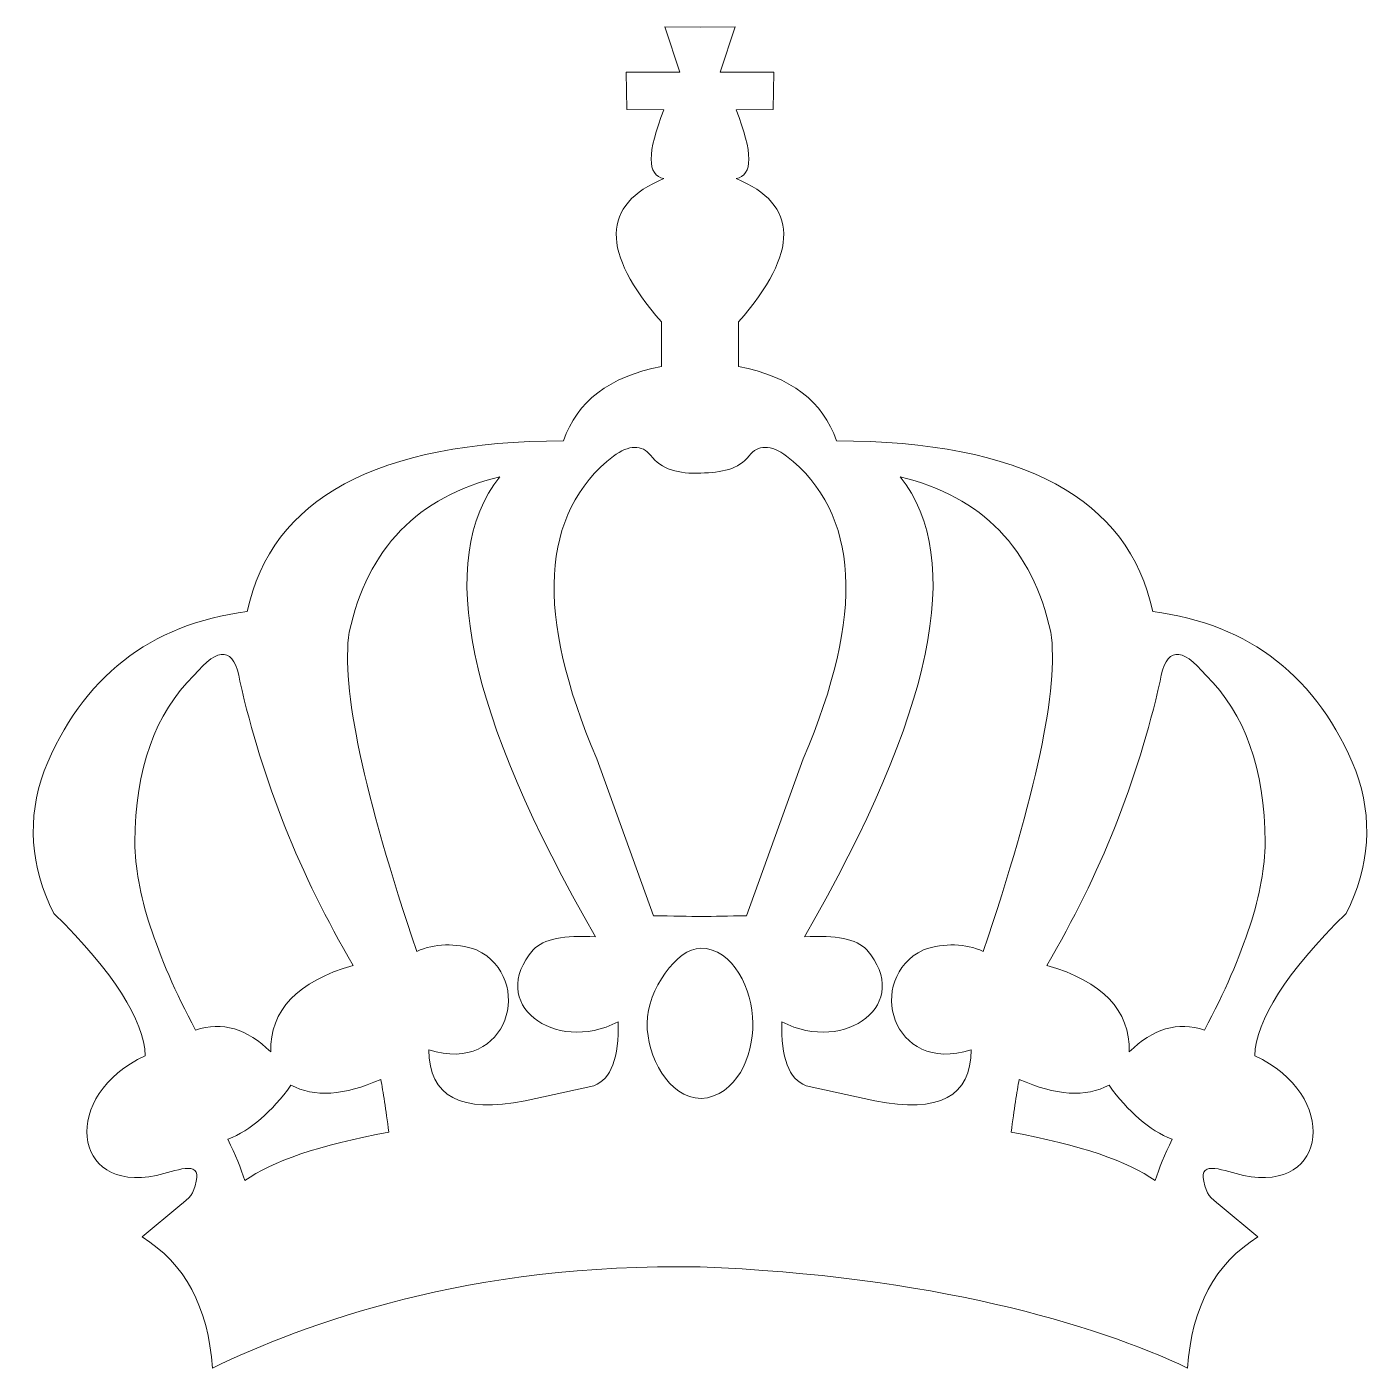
# Model space of a CAD drawing. Header units: centimetres. Extents: x -3.7 to 17.9, y -3.7 to 17.9.
import ezdxf

# ---------------------------------------------------------------- set-up
doc = ezdxf.new("R2010")
doc.units = ezdxf.units.CM
doc.header["$MEASUREMENT"] = 0
doc.layers.add('Plan 1', color=7, linetype='Continuous')

msp = doc.modelspace()

# ---------------------------------------------------------------- linework, layer by layer
at = {"layer": 'Plan 1', "color": 250, "lineweight": 18}
for points, knots in [([(14.38385, 8.52636), (15.95267, 8.32534), (17.0427, 7.46983), (17.65396, 5.95984), (17.93071, 5.19397), (17.87859, 4.42964), (17.49764, 3.6669), (16.53468, 2.71543), (16.04393, 1.9511), (16.02538, 1.37393), (17.38575, 0.74498), (17.22485, -0.84301), (15.84314, -0.55306), (15.54719, -0.49098), (15.12449, -0.28686), (15.20331, -0.64568), (15.25197, -0.86718), (15.30643, -0.90184), (15.46745, -1.03606), (15.46745, -1.03606), (16.07743, -1.54441), (16.07743, -1.54441), (15.38785, -1.96818), (15.01, -2.67171), (14.94388, -3.65497), (13.4603, -2.94098), (10.77332, -2.16383), (7.09779, -2.02644), (3.37475, -1.955), (0.72845, -2.94075), (-0.75563, -3.65497), (-0.82175, -2.67171), (-1.1996, -1.96818), (-1.88919, -1.54441), (-1.88919, -1.54441), (-1.2792, -1.03606), (-1.2792, -1.03606), (-1.11818, -0.90184), (-1.06373, -0.86718), (-1.01506, -0.64568), (-0.93624, -0.28686), (-1.35894, -0.49098), (-1.65489, -0.55306), (-3.0366, -0.84301), (-3.1975, 0.74498), (-1.83713, 1.37393), (-1.85568, 1.9511), (-2.34643, 2.71543), (-3.30939, 3.6669), (-3.69035, 4.42964), (-3.74246, 5.19397), (-3.46571, 5.95984), (-2.85445, 7.46983), (-1.76442, 8.32534), (-0.1956, 8.52636), (0.19451, 10.34962), (1.89256, 11.26593), (4.89851, 11.2753), (5.10763, 11.90768), (5.63312, 12.30722), (6.47498, 12.47395), (6.47498, 12.47395), (6.47492, 13.19038), (6.47492, 13.19038), (5.48985, 14.31434), (5.50288, 15.08304), (6.51395, 15.49647), (6.23997, 15.54743), (6.23997, 15.91657), (6.51395, 16.60391), (6.51395, 16.60391), (5.91457, 16.61032), (5.91457, 16.61032), (5.91457, 16.61032), (5.90807, 17.20961), (5.90807, 17.20961), (5.90807, 17.20961), (6.76789, 17.20958), (6.76789, 17.20958), (6.76789, 17.20958), (6.52686, 17.9392), (6.52686, 17.9392), (6.52686, 17.9392), (7.10116, 17.93267), (7.10116, 17.93267), (7.10116, 17.93267), (7.66139, 17.9392), (7.66139, 17.9392), (7.66139, 17.9392), (7.42036, 17.20958), (7.42036, 17.20958), (7.42036, 17.20958), (8.28018, 17.20961), (8.28018, 17.20961), (8.28018, 17.20961), (8.27368, 16.61032), (8.27368, 16.61032), (8.27368, 16.61032), (7.6743, 16.60391), (7.6743, 16.60391), (7.94827, 15.91657), (7.94827, 15.54743), (7.6743, 15.49647), (8.68537, 15.08304), (8.69839, 14.31434), (7.71333, 13.19038), (7.71333, 13.19038), (7.71327, 12.47395), (7.71327, 12.47395), (8.55513, 12.30722), (9.08062, 11.90768), (9.28974, 11.2753), (12.29569, 11.26593), (13.99374, 10.34962), (14.38385, 8.52636)], [0, 0, 0, 0, 0.02631579, 0.02631579, 0.02631579, 0.05263158, 0.05263158, 0.05263158, 0.07894737, 0.07894737, 0.07894737, 0.10526316, 0.10526316, 0.10526316, 0.13157895, 0.13157895, 0.13157895, 0.15789474, 0.15789474, 0.15789474, 0.18421053, 0.18421053, 0.18421053, 0.21052632, 0.21052632, 0.21052632, 0.23684211, 0.23684211, 0.23684211, 0.26315789, 0.26315789, 0.26315789, 0.28947368, 0.28947368, 0.28947368, 0.31578947, 0.31578947, 0.31578947, 0.34210526, 0.34210526, 0.34210526, 0.36842105, 0.36842105, 0.36842105, 0.39473684, 0.39473684, 0.39473684, 0.42105263, 0.42105263, 0.42105263, 0.44736842, 0.44736842, 0.44736842, 0.47368421, 0.47368421, 0.47368421, 0.5, 0.5, 0.5, 0.52631579, 0.52631579, 0.52631579, 0.55263158, 0.55263158, 0.55263158, 0.57894737, 0.57894737, 0.57894737, 0.60526316, 0.60526316, 0.60526316, 0.63157895, 0.63157895, 0.63157895, 0.65789474, 0.65789474, 0.65789474, 0.68421053, 0.68421053, 0.68421053, 0.71052632, 0.71052632, 0.71052632, 0.73684211, 0.73684211, 0.73684211, 0.76315789, 0.76315789, 0.76315789, 0.78947368, 0.78947368, 0.78947368, 0.81578947, 0.81578947, 0.81578947, 0.84210526, 0.84210526, 0.84210526, 0.86842105, 0.86842105, 0.86842105, 0.89473684, 0.89473684, 0.89473684, 0.92105263, 0.92105263, 0.92105263, 0.94736842, 0.94736842, 0.94736842, 0.97368421, 0.97368421, 0.97368421, 1, 1, 1, 1]), ([(7.10701, 10.75483), (7.4411, 10.76488), (7.71431, 10.81248), (7.88401, 11.03522), (8.02122, 11.21405), (8.23873, 11.21597), (8.48803, 11.02845), (9.66508, 10.11178), (9.75454, 8.48707), (8.75648, 6.15424), (8.75648, 6.15424), (7.8443, 3.62681), (7.8443, 3.62681), (7.55379, 3.62356), (7.31373, 3.6193), (7.12411, 3.6141), (6.93304, 3.61942), (6.63934, 3.6235), (6.34394, 3.62681), (6.34394, 3.62681), (5.43177, 6.15424), (5.43177, 6.15424), (4.4337, 8.48707), (4.52317, 10.11178), (5.70022, 11.02845), (5.94662, 11.21379), (6.16198, 11.21408), (6.29954, 11.04148), (6.46969, 10.81227), (6.75276, 10.73953), (7.10701, 10.75483)], [0, 0, 0, 0, 0.1, 0.1, 0.1, 0.2, 0.2, 0.2, 0.3, 0.3, 0.3, 0.4, 0.4, 0.4, 0.5, 0.5, 0.5, 0.6, 0.6, 0.6, 0.7, 0.7, 0.7, 0.8, 0.8, 0.8, 0.9, 0.9, 0.9, 1, 1, 1, 1]), ([(3.86927, 10.69542), (2.82152, 9.35705), (3.3361, 6.88806), (5.41301, 3.28843), (4.90592, 3.3217), (4.5715, 3.25221), (4.4098, 3.07996), (3.65625, 2.22135), (4.74307, 1.38968), (5.77771, 1.92028), (5.79222, 1.34019), (5.66192, 0.99712), (5.38683, 0.89102), (5.38683, 0.89102), (4.27936, 0.65005), (4.27936, 0.65005), (3.24451, 0.44323), (2.72771, 0.71685), (2.72895, 1.47084), (4.01023, 1.05659), (4.44626, 2.61589), (3.49774, 3.07987), (3.14778, 3.19362), (2.82642, 3.18493), (2.53363, 3.05387), (1.67587, 5.58642), (1.31333, 7.29977), (1.44595, 8.19395), (1.74244, 9.54112), (2.5502, 10.37494), (3.86927, 10.69542)], [0, 0, 0, 0, 0.1, 0.1, 0.1, 0.2, 0.2, 0.2, 0.3, 0.3, 0.3, 0.4, 0.4, 0.4, 0.5, 0.5, 0.5, 0.6, 0.6, 0.6, 0.7, 0.7, 0.7, 0.8, 0.8, 0.8, 0.9, 0.9, 0.9, 1, 1, 1, 1]), ([(12.74229, 8.19395), (12.87492, 7.29977), (12.51237, 5.58642), (11.65462, 3.05387), (11.36183, 3.18493), (11.04047, 3.19362), (10.6905, 3.07987), (9.74199, 2.61589), (10.17801, 1.05659), (11.4593, 1.47084), (11.46054, 0.71685), (10.94373, 0.44323), (9.90889, 0.65005), (9.90889, 0.65005), (8.80142, 0.89102), (8.80142, 0.89102), (8.52632, 0.99712), (8.39603, 1.34019), (8.41054, 1.92028), (9.44518, 1.38968), (10.53199, 2.22135), (9.77845, 3.07996), (9.61675, 3.25221), (9.28232, 3.3217), (8.77524, 3.28843), (10.85214, 6.88806), (11.36673, 9.35705), (10.31897, 10.69542), (11.63804, 10.37494), (12.44581, 9.54112), (12.74229, 8.19395)], [0, 0, 0, 0, 0.1, 0.1, 0.1, 0.2, 0.2, 0.2, 0.3, 0.3, 0.3, 0.4, 0.4, 0.4, 0.5, 0.5, 0.5, 0.6, 0.6, 0.6, 0.7, 0.7, 0.7, 0.8, 0.8, 0.8, 0.9, 0.9, 0.9, 1, 1, 1, 1]), ([(-0.3126, 7.40273), (0.04516, 5.80901), (0.65314, 4.28463), (1.51134, 2.82962), (0.61396, 2.57296), (0.17099, 2.10828), (0.18243, 1.43556), (-0.19339, 1.81194), (-0.5973, 1.9292), (-1.02925, 1.78733), (-1.67584, 3.01345), (-2.00146, 4.02106), (-2.00616, 4.81018), (-1.99561, 5.99293), (-1.67859, 6.88753), (-1.05513, 7.494), (-0.65196, 7.98099), (-0.40446, 7.95056), (-0.3126, 7.40273)], [0, 0, 0, 0, 0.16666667, 0.16666667, 0.16666667, 0.33333333, 0.33333333, 0.33333333, 0.5, 0.5, 0.5, 0.66666667, 0.66666667, 0.66666667, 0.83333333, 0.83333333, 0.83333333, 1, 1, 1, 1]), ([(16.1944, 4.81018), (16.18971, 4.02106), (15.86409, 3.01345), (15.21749, 1.78733), (14.78555, 1.9292), (14.38163, 1.81194), (14.00582, 1.43556), (14.01725, 2.10828), (13.57428, 2.57296), (12.67691, 2.82962), (13.53511, 4.28463), (14.14309, 5.80901), (14.50085, 7.40273), (14.5927, 7.95056), (14.8402, 7.98099), (15.24338, 7.494), (15.86684, 6.88753), (16.18386, 5.99293), (16.1944, 4.81018)], [0, 0, 0, 0, 0.16666667, 0.16666667, 0.16666667, 0.33333333, 0.33333333, 0.33333333, 0.5, 0.5, 0.5, 0.66666667, 0.66666667, 0.66666667, 0.83333333, 0.83333333, 0.83333333, 1, 1, 1, 1]), ([(7.10154, 3.10593), (7.62727, 3.1064), (7.94313, 2.43744), (7.94603, 1.89877), (7.94892, 1.3594), (7.6811, 0.72944), (7.11277, 0.68296), (6.58344, 0.70261), (6.23938, 1.35789), (6.24222, 1.89877), (6.24509, 2.43966), (6.72655, 3.10229), (7.10154, 3.10593)], [0, 0, 0, 0, 0.25, 0.25, 0.25, 0.5, 0.5, 0.5, 0.75, 0.75, 0.75, 1, 1, 1, 1]), ([(1.95425, 0.99262), (1.99307, 0.79349), (2.0365, 0.51119), (2.08454, 0.14574), (0.96995, -0.06524), (0.19691, -0.3258), (-0.23457, -0.63596), (-0.29608, -0.44164), (-0.38729, -0.22017), (-0.50819, 0.02851), (-0.13731, 0.17869), (0.20146, 0.46965), (0.50807, 0.90142), (0.8825, 0.70122), (1.36456, 0.73162), (1.95425, 0.99262)], [0, 0, 0, 0, 0.2, 0.2, 0.2, 0.4, 0.4, 0.4, 0.6, 0.6, 0.6, 0.8, 0.8, 0.8, 1, 1, 1, 1]), ([(12.234, 0.99262), (12.82369, 0.73162), (13.30575, 0.70122), (13.68017, 0.90142), (13.98679, 0.46965), (14.32556, 0.17869), (14.69644, 0.02851), (14.57554, -0.22017), (14.48433, -0.44164), (14.42282, -0.63596), (13.99134, -0.3258), (13.21829, -0.06524), (12.10371, 0.14574), (12.15175, 0.51119), (12.19518, 0.79349), (12.234, 0.99262)], [0, 0, 0, 0, 0.2, 0.2, 0.2, 0.4, 0.4, 0.4, 0.6, 0.6, 0.6, 0.8, 0.8, 0.8, 1, 1, 1, 1])]:
    msp.add_open_spline(points, degree=3, knots=knots, dxfattribs=at)

doc.saveas('drawing.dxf')
